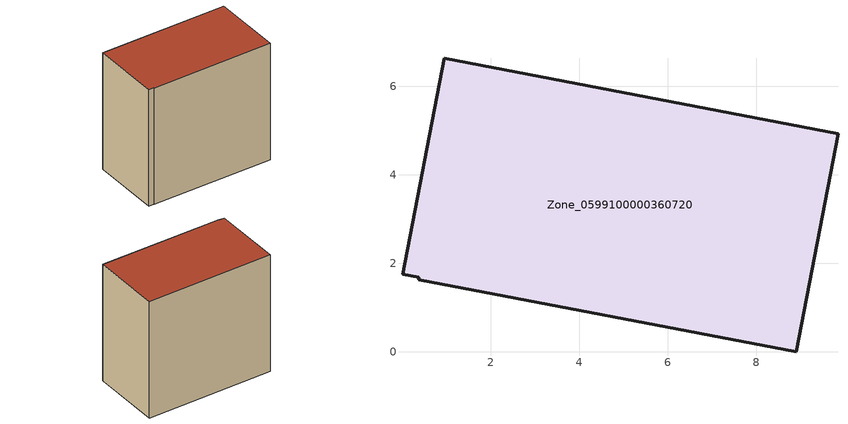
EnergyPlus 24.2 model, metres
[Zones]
Zone_0599100000360720
 floor ground (C_G): 8.9,0 0.38,1.63 0.38,1.69 0.01,1.76 0.95,6.64 9.85,4.93 z0
 wall outside (C_F): 8.9,0 9.85,4.93 0.95,6.64 0.01,1.76 0.38,1.69 0.38,1.63 8.9,0 z0:8.62
 roof outside (C_R): 0.38,1.63 8.9,0 9.85,4.93 0.95,6.64 0.01,1.76 0.38,1.69 z8.62
[BUILDING]
Pand.0599100000360720: North Axis=0; Terrain=City; Loads Convergence Tolerance Value=0.04; Temperature Convergence Tolerance Value=0.4; Solar Distribution=FullExterior; Maximum Number of Warmup Days=25; Minimum Number of Warmup Days=1
[Site:Location]
Rotterdam.The.Hague.AP_ZH_NLD Design_Conditions: Latitude=51.96; Longitude=4.45; Time Zone=1; Elevation=-4.5
[SITE:GROUNDTEMPERATURE:BUILDINGSURFACE]
18, 18, 18, 18, 18, 18, 18, 18, 18, 18, 18, 18
[MATERIAL] Thermal Absorptance=0.9; Solar Absorptance=0.7; Visible Absorptance=0.7
Name | Roughness | Thickness | Conductivity | Density | Specific Heat
G.TC.1992-2005 | MediumSmooth | 0.15 | 0.06 | 540 | 1210
F.TC.1992-2005 | Rough | 0.3 | 0.12 | 1920 | 840
R.TC.1992-2005 | MediumRough | 0.2 | 0.08 | 1500 | 1000
[CONSTRUCTION]
C_G: G.TC.1992-2005
C_F: F.TC.1992-2005
C_R: R.TC.1992-2005
[ZONE]
Zone_0599100000360720: Type=1; Multiplier=1; Ceiling Height=Autocalculate; Volume=Autocalculate; Floor Area=autocalculate; Part of Total Floor Area=Yes
[ZONEINFILTRATION:DESIGNFLOWRATE]
Infil_Zone_0599100000360720: Zone or ZoneList or Space or SpaceList=Zone_0599100000360720; Schedule=AlwaysOn; Design Flow Rate Calculation Method=Flow/Area; Flow Rate per Floor Area=0.0015; Constant Term Coefficient=1; Temperature Term Coefficient=0; Velocity Term Coefficient=0; Velocity Squared Term Coefficient=0
[HVACTEMPLATE:ZONE:IDEALLOADSAIRSYSTEM]
Zone_0599100000360720: Maximum Heating Supply Air Temperature=50; Minimum Cooling Supply Air Temperature=13; Maximum Heating Supply Air Humidity Ratio=0.0156; Minimum Cooling Supply Air Humidity Ratio=0.0077; Heating Limit=NoLimit; Cooling Limit=NoLimit; Dehumidification Control Type=ConstantSensibleHeatRatio; Cooling Sensible Heat Ratio=0.7; Dehumidification Setpoint=60; Humidification Control Type=None; Humidification Setpoint=30; Outdoor Air Method=None; Outdoor Air Flow Rate per Person=0.00944; Outdoor Air Flow Rate per Zone Floor Area=0; Outdoor Air Flow Rate per Zone=0; Demand Controlled Ventilation Type=None; Outdoor Air Economizer Type=NoEconomizer; Heat Recovery Type=None; Sensible Heat Recovery Effectiveness=0.7; Latent Heat Recovery Effectiveness=0.65
[ZONECONTROL:THERMOSTAT]
ThermostatControl_Zone_0599100000360720: Zone or ZoneList=Zone_0599100000360720; Control Type Schedule=DualSetpointControlType; Control 1=Thermostat_Zone_0599100000360720; Temperature Difference Between Cutout And Setpoint=0
[THERMOSTATSETPOINT:DUALSETPOINT]
Thermostat_Zone_0599100000360720: Heating Setpoint Temperature Schedule=HeatingSetpoint_Zone_0599100000360720; Cooling Setpoint Temperature Schedule=CoolingSetpoint_Zone_0599100000360720
[SCHEDULE:COMPACT]
HeatingSetpoint_Zone_0599100000360720: Through: 12/31, For: AllDays, Until: 24:00, 21
CoolingSetpoint_Zone_0599100000360720: Through: 12/31, For: AllDays, Until: 24:00, 24
DualSetpointControlType: Through: 12/31, For: AllDays, Until: 24:00, 4
AlwaysOn: Through: 12/31, For: AllDays, Until: 24:00, 1
